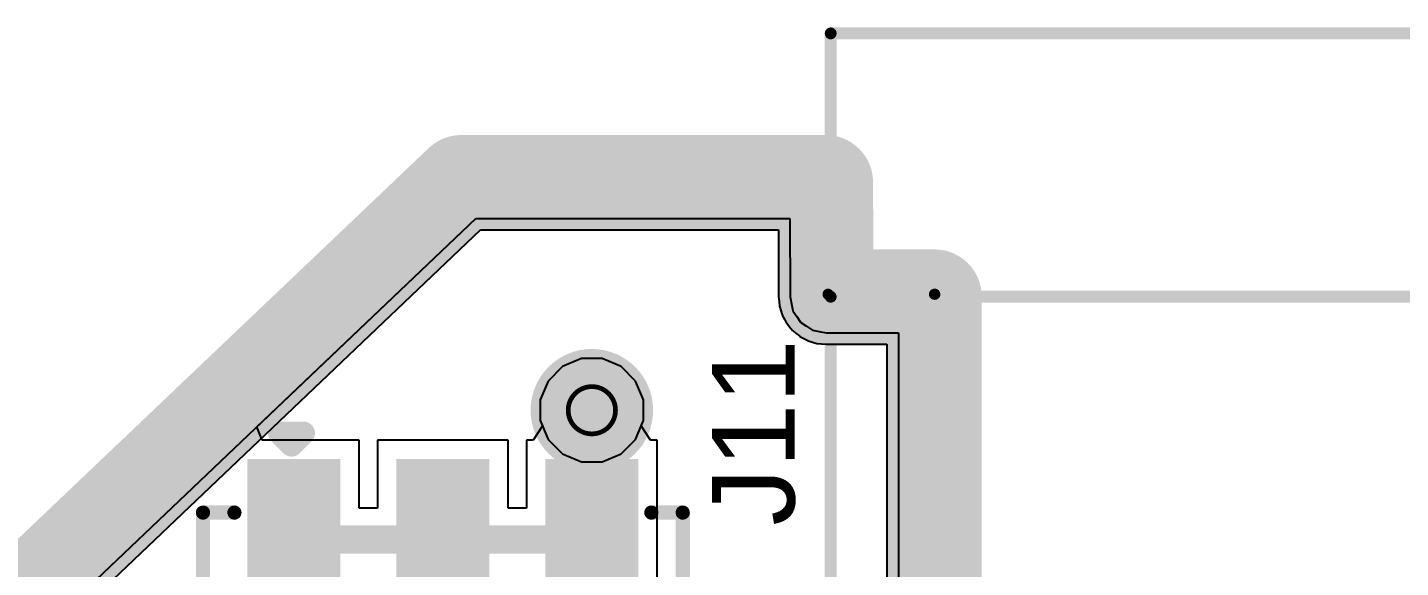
# Model space of a CAD drawing. Header units: inches. Extents: x -30 to 282, y -86 to 78.
# Drawn here: x -4.66 to 10.09, y -4.14 to 1.66 of the extents above; entities that cross this region are included whole.
import ezdxf

# ---------------------------------------------------------------- set-up
doc = ezdxf.new("R2010")
doc.units = ezdxf.units.IN
for name, color, linetype in [('Board Outline', 216, 'Continuous'), ('Bottom Layer', 5, 'Continuous'), ('Drill Drawing', 1, 'Continuous'), ('GND 01', 76, 'Continuous'), ('GND 02', 16, 'Continuous'), ('Mechanical 13', 56, 'Continuous'), ('PWR', 156, 'Continuous'), ('SIG 01', 90, 'Continuous'), ('Top Layer', 1, 'Continuous'), ('Top Overlay', 2, 'Continuous'), ('Top Paste', 8, 'Continuous'), ('Top Solder', 216, 'Continuous'), ('Via Holes', 16, 'Continuous')]:
    doc.layers.add(name, color=color, linetype=linetype)
doc.styles.add('Arial', font='', dxfattribs={"height": 0.2})
doc.styles.get('Arial').set_extended_font_data('Arial')

# ---------------------------------------------------------------- blocks, each defined once
blk = doc.blocks.new('MHP5050RGBDT_16')
at = {"layer": 'Top Layer'}
for points in [[(-3.1000192, 2.0479512), (-1.4750288, 2.0479512), (-1.4750288, 1.1519408), (-3.1000192, 1.1519408)], [(1.47502626, 2.04795374), (3.10001666, 2.04795374), (3.10001666, 1.15194334), (1.47502626, 1.15194334)], [(-3.10002174, 0.4480052), (-1.47503134, 0.4480052), (-1.47503134, -0.4480052), (-3.10002174, -0.4480052)], [(1.47502626, 0.4480052), (3.10001666, 0.4480052), (3.10001666, -0.4480052), (1.47502626, -0.4480052)], [(-3.1000192, -1.1519408), (-1.4750288, -1.1519408), (-1.4750288, -2.0479512), (-3.1000192, -2.0479512)], [(1.47502626, -1.15194334), (3.10001666, -1.15194334), (3.10001666, -2.04795374), (1.47502626, -2.04795374)]]:
    blk.add_hatch(color=1, dxfattribs=at).paths.add_polyline_path(points)
at = {"layer": 'Top Paste'}
for points in [[(-3.1000192, 2.0479512), (-1.4750288, 2.0479512), (-1.4750288, 1.1519408), (-3.1000192, 1.1519408)], [(1.47502626, 2.04795374), (3.10001666, 2.04795374), (3.10001666, 1.15194334), (1.47502626, 1.15194334)], [(-3.10002174, 0.4480052), (-1.47503134, 0.4480052), (-1.47503134, -0.4480052), (-3.10002174, -0.4480052)], [(1.47502626, 0.4480052), (3.10001666, 0.4480052), (3.10001666, -0.4480052), (1.47502626, -0.4480052)], [(-3.1000192, -1.1519408), (-1.4750288, -1.1519408), (-1.4750288, -2.0479512), (-3.1000192, -2.0479512)], [(1.47502626, -1.15194334), (3.10001666, -1.15194334), (3.10001666, -2.04795374), (1.47502626, -2.04795374)]]:
    blk.add_hatch(color=8, dxfattribs=at).paths.add_polyline_path(points)
at = {"layer": 'Top Solder'}
for points in [[(-3.1508192, 2.0987512), (-1.4242288, 2.0987512), (-1.4242288, 1.1011408), (-3.1508192, 1.1011408)], [(1.42422626, 2.09875374), (3.15081666, 2.09875374), (3.15081666, 1.10114334), (1.42422626, 1.10114334)], [(-3.15082174, 0.4988051999999999), (-1.42423134, 0.4988051999999999), (-1.42423134, -0.4988051999999999), (-3.15082174, -0.4988051999999999)], [(1.42422626, 0.4988051999999999), (3.15081666, 0.4988051999999999), (3.15081666, -0.4988051999999999), (1.42422626, -0.4988051999999999)], [(-3.1508192, -1.1011408), (-1.4242288, -1.1011408), (-1.4242288, -2.0987512), (-3.1508192, -2.0987512)], [(1.42422626, -1.10114334), (3.15081666, -1.10114334), (3.15081666, -2.09875374), (1.42422626, -2.09875374)]]:
    blk.add_hatch(color=216, dxfattribs=at).paths.add_polyline_path(points)
at = {"layer": 'Top Overlay'}
for p, q in [((-2.576195, 2.576195), (-2.57619754, 2.238502)), ((-2.28600254, 2.57619754), (-2.576195, 2.576195)), ((-2.49669554, 2.238502), (-2.159, 2.576195)), ((-2.28600254, 2.57619754), (-2.28600254, 2.57619754)), ((-2.159, 2.576195), (-2.28600254, 2.57619754)), ((-2.57619754, 2.238502), (-2.49669554, 2.238502)), ((-2.54, 2.202307), (-2.57619754, 2.238502)), ((-2.57619754, 2.238502), (-2.54, 2.159)), ((-2.54, 2.159), (-2.54, 2.202307)), ((-2.54, 2.159), (-2.54, 2.159))]:
    blk.add_line(p, q, dxfattribs=at)
for points, const_width in [([(-2.576195, 2.576195), (-2.57619754, 2.238502)], 0.1524), ([(-2.576195, 2.576195), (2.576195, 2.576195)], 0.1524), ([(-2.23774254, 2.57556), (-2.57556254, 2.23774)], 0.1519936), ([(-2.23774254, 2.57556), (-2.20218254, 2.57556)], 0.1519936), ([(2.576195, 2.576195), (2.57619246, 2.238502)], 0.1524), ([(3.42899746, 1.7526), (3.302, 1.6256)], 0.2499995), ([(3.42899746, 1.7526), (3.429, 1.4986)], 0.2499995), ([(3.302, 1.6256), (3.429, 1.4986)], 0.2499995), ([(-2.57619754, -2.238502), (-2.576195, -2.576195)], 0.1524), ([(2.57619246, -2.238502), (2.576195, -2.576195)], 0.1524), ([(-2.576195, -2.576195), (2.576195, -2.576195)], 0.1524)]:
    blk.add_lwpolyline(points, dxfattribs=dict(at, const_width=const_width))
for points, const_width in [([(-2.614295, 2.576195, 1), (-2.538095, 2.576195, 1)], 0.0762), ([(-2.614295, 2.576195, 1), (-2.538095, 2.576195, 1)], 0.0762), ([(-2.27574094, 2.57556, 1), (-2.19974414, 2.57556, 1)], 0.0759968), ([(-2.27574094, 2.57556, 1), (-2.19974414, 2.57556, 1)], 0.0759968), ([(-2.24018094, 2.57556, 1), (-2.16418414, 2.57556, 1)], 0.0759968), ([(2.538095, 2.576195, 1), (2.614295, 2.576195, 1)], 0.0762), ([(2.538095, 2.576195, 1), (2.614295, 2.576195, 1)], 0.0762), ([(-2.61429754, 2.238502, 1), (-2.53809754, 2.238502, 1)], 0.0762), ([(-2.61356094, 2.23774, 1), (-2.53756414, 2.23774, 1)], 0.0759968), ([(2.53809246, 2.238502, 1), (2.61429246, 2.238502, 1)], 0.0762), ([(3.36649822, 1.7526, 1), (3.4914967, 1.7526, 1)], 0.12499848), ([(3.36649822, 1.7526, 1), (3.4914967, 1.7526, 1)], 0.12499848), ([(3.23950076, 1.6256, 1), (3.36449924, 1.6256, 1)], 0.12499848), ([(3.23950076, 1.6256, 1), (3.36449924, 1.6256, 1)], 0.12499848), ([(3.36650076, 1.4986, 1), (3.49149924, 1.4986, 1)], 0.12499848), ([(3.36650076, 1.4986, 1), (3.49149924, 1.4986, 1)], 0.12499848), ([(-2.61429754, -2.238502, 1), (-2.53809754, -2.238502, 1)], 0.0762), ([(2.53809246, -2.238502, 1), (2.61429246, -2.238502, 1)], 0.0762), ([(-2.614295, -2.576195, 1), (-2.538095, -2.576195, 1)], 0.0762), ([(-2.614295, -2.576195, 1), (-2.538095, -2.576195, 1)], 0.0762), ([(2.538095, -2.576195, 1), (2.614295, -2.576195, 1)], 0.0762), ([(2.538095, -2.576195, 1), (2.614295, -2.576195, 1)], 0.0762)]:
    blk.add_lwpolyline(points, format="xyb", close=True, dxfattribs=dict(at, const_width=const_width))
at = {"layer": 'Top Overlay', "style": 'Arial'}
blk.add_text('1', height=0.499999, dxfattribs=at).set_placement((1.04139492, 1.34620254))
blk = doc.blocks.new('RC01835_108')
at = {"layer": 'Mechanical 13', "const_width": 0.11999976}
for points in [[(-8.1279873, 9.01020042), (-6.9823203, 9.01020042)], [(-6.9849873, -0.37990018), (-6.9849873, 9.01020042)]]:
    blk.add_lwpolyline(points, dxfattribs=at)
at = {"layer": 'Mechanical 13', "const_width": 0.05999988}
for points in [[(-8.157987239999999, 9.01020042, 1), (-8.09798736, 9.01020042, 1)], [(-7.01498724, 9.01020042, 1), (-6.95498736, 9.01020042, 1)], [(-7.012320239999999, 9.01020042, 1), (-6.95232036, 9.01020042, 1)]]:
    blk.add_lwpolyline(points, format="xyb", close=True, dxfattribs=at)
at = {"layer": 'Top Overlay', "const_width": 0.127}
for points in [[(-8.0999965, 5.5260367), (-8.0999965, 11.8109873)], [(-8.0999965, 11.8109873), (8.100021899999998, 11.8109873)], [(-8.0999965, 8.9836879), (8.1280127, 8.9836879)]]:
    blk.add_lwpolyline(points, dxfattribs=at)
at = {"layer": 'Top Overlay', "const_width": 0.0635}
for points in [[(-8.131746499999998, 11.8109873, 1), (-8.0682465, 11.8109873, 1)], [(-8.131746499999998, 11.8109873, 1), (-8.0682465, 11.8109873, 1)], [(-8.131746499999998, 8.9836879, 1), (-8.0682465, 8.9836879, 1)]]:
    blk.add_lwpolyline(points, format="xyb", close=True, dxfattribs=at)

msp = doc.modelspace()

# ---------------------------------------------------------------- hatches: boundary and pattern name
at = {"layer": 'Bottom Layer'}
h = msp.add_hatch(color=5, dxfattribs=at)
edge = h.paths.add_edge_path()
edge.add_arc((1.4009497, -2.44707918), 0.2999994, 0, 360)
at = {"layer": 'GND 01'}
h = msp.add_hatch(color=76, dxfattribs=at)
edge = h.paths.add_edge_path()
edge.add_arc((1.4009497, -2.44707918), 0.6579997, 0, 360)
at = {"layer": 'GND 02'}
h = msp.add_hatch(color=16, dxfattribs=at)
edge = h.paths.add_edge_path()
edge.add_arc((1.4009497, -2.44707918), 0.6579997, 0, 360)
at = {"layer": 'PWR'}
h = msp.add_hatch(color=156, dxfattribs=at)
edge = h.paths.add_edge_path()
edge.add_arc((1.4009497, -2.44707918), 0.2999994, 0, 360)
at = {"layer": 'SIG 01'}
h = msp.add_hatch(color=90, dxfattribs=at)
edge = h.paths.add_edge_path()
edge.add_arc((1.4009497, -2.44707918), 0.2999994, 0, 360)
at = {"layer": 'Top Layer'}
h = msp.add_hatch(color=1, dxfattribs=at)
edge = h.paths.add_edge_path()
edge.add_arc((1.4009497, -2.44707918), 0.2999994, 0, 360)
at = {"layer": 'Via Holes'}
h = msp.add_hatch(color=7, dxfattribs=at)
edge = h.paths.add_edge_path()
edge.add_arc((1.4009497, -2.44707918), 0.1499997, 0, 360)

# ---------------------------------------------------------------- linework, layer by layer
at = {"layer": 'Board Outline', "const_width": 0.254}
for points in [[(-17.29285086, -16.4464492), (0, 0)], [(0, 0), (3.91315702, 0)], [(3.91315702, 0), (3.917569, -1.22825002)], [(3.917569, -1.22825002), (5.081016, -1.22831098)], [(5.081016, -10.59301158), (5.081016, -1.22831098)]]:
    msp.add_lwpolyline(points, dxfattribs=at)
at = {"layer": 'Board Outline', "const_width": 0.127}
for points in [[(-0.0635, 0, 1), (0.0635, 0, 1)], [(-0.0635, 0, 1), (0.0635, 0, 1)], [(3.84965702, 0, 1), (3.976657019999999, 0, 1)], [(3.84965702, 0, 1), (3.976657019999999, 0, 1)], [(3.854069, -1.22825002, 1), (3.981069, -1.22825002, 1)], [(3.854069, -1.22825002, 1), (3.981069, -1.22825002, 1)], [(5.017516, -1.22831098, 1), (5.144515999999999, -1.22831098, 1)], [(5.017516, -1.22831098, 1), (5.144515999999999, -1.22831098, 1)]]:
    msp.add_lwpolyline(points, format="xyb", close=True, dxfattribs=at)
at = {"layer": 'Bottom Layer'}
for p, q in [((-17.02514756, -16.72792946), (0.15522194, -0.38845236)), ((0.15522194, -0.38845236), (3.526096579999999, -0.38845236)), ((3.526096579999999, -0.38845236), (3.52911918, -1.22963178)), ((3.52911918, -1.22963178), (3.54403406, -1.30323082)), ((3.54403406, -1.30323082), (3.558679699999999, -1.37687812)), ((3.558679699999999, -1.37687812), (3.55908102, -1.37747756)), ((3.55908102, -1.37747756), (3.55922326, -1.37818368)), ((3.55922326, -1.37818368), (3.60117136, -1.44047718)), ((3.60117136, -1.44047718), (3.6428807, -1.50290784)), ((3.6428807, -1.50290784), (3.643480139999999, -1.50330916)), ((3.643480139999999, -1.50330916), (3.643884, -1.5039086)), ((3.643884, -1.5039086), (3.70654072, -1.54544776)), ((3.70654072, -1.54544776), (3.768905339999999, -1.58712408)), ((3.768905339999999, -1.58712408), (3.769613999999999, -1.58726632)), ((3.769613999999999, -1.58726632), (3.77021344, -1.58766256)), ((3.77021344, -1.58766256), (3.84382264, -1.60203134)), ((3.84382264, -1.60203134), (3.91756138, -1.61670238)), ((3.91756138, -1.61670238), (4.69256364, -1.61674302)), ((4.69256364, -1.61674302), (4.69256364, -4.70610946)), ((1.2907518, -1.89307978), (1.08713524, -1.97742048)), ((1.5111476, -1.89307978), (1.2907518, -1.89307978)), ((1.71476416, -1.97742048), (1.5111476, -1.89307978)), ((1.08713524, -1.97742048), (0.931291, -2.13326472)), ((1.8706084, -2.13326472), (1.71476416, -1.97742048)), ((0.931291, -2.13326472), (0.8469502999999999, -2.33688128)), ((1.9549491, -2.33688128), (1.8706084, -2.13326472)), ((0.8469502999999999, -2.33688128), (0.8469502999999999, -2.55727708)), ((1.9549491, -2.55727708), (1.9549491, -2.33688128)), ((0.8469502999999999, -2.55727708), (0.931291, -2.76089364)), ((1.8706084, -2.76089364), (1.9549491, -2.55727708)), ((0.931291, -2.76089364), (1.08713524, -2.91673788)), ((1.71476416, -2.91673788), (1.8706084, -2.76089364)), ((1.08713524, -2.91673788), (1.2907518, -3.00107858)), ((1.5111476, -3.00107858), (1.71476416, -2.91673788)), ((1.2907518, -3.00107858), (1.5111476, -3.00107858))]:
    msp.add_line(p, q, dxfattribs=at)
at = {"layer": 'Drill Drawing'}
for points, const_width in [([(1.6549497, -2.44707918, 1), (1.1469497, -2.44707918, 1)], 0.0508), ([(1.1342497, -2.44707918, 1), (1.1596497, -2.44707918, 1)], 0.0254), ([(1.6422497, -2.44707918, 1), (1.6676497, -2.44707918, 1)], 0.0254)]:
    msp.add_lwpolyline(points, format="xyb", close=True, dxfattribs=dict(at, const_width=const_width))
at = {"layer": 'GND 01'}
for p, q in [((-16.94106848, -16.81633924), (0.20397724, -0.51045872)), ((0.20397724, -0.51045872), (3.4045271, -0.51045872)), ((3.4045271, -0.51045872), (3.40711282, -1.2300839)), ((3.40711282, -1.2300839), (3.4121217, -1.2791186)), ((3.4121217, -1.2791186), (3.41691468, -1.3278104)), ((3.41691468, -1.3278104), (3.41718646, -1.32870194)), ((3.41718646, -1.32870194), (3.41728044, -1.32963412)), ((3.41728044, -1.32963412), (3.43175844, -1.37675112)), ((3.43175844, -1.37675112), (3.44595704, -1.4235684)), ((3.44595704, -1.4235684), (3.44639392, -1.42438882)), ((3.44639392, -1.42438882), (3.44667078, -1.42528544)), ((3.44667078, -1.42528544), (3.4700083, -1.46856958)), ((3.4700083, -1.46856958), (3.4931223, -1.51182324)), ((3.4931223, -1.51182324), (3.49371666, -1.51254714)), ((3.49371666, -1.51254714), (3.49415862, -1.51336756)), ((3.49415862, -1.51336756), (3.52541078, -1.55117038)), ((3.52541078, -1.55117038), (3.55660198, -1.58918148)), ((3.55660198, -1.58918148), (3.55732334, -1.5897733)), ((3.55732334, -1.5897733), (3.5579177, -1.59049212)), ((3.5579177, -1.59049212), (3.59590848, -1.62144202)), ((3.59590848, -1.62144202), (3.63395006, -1.65266624)), ((3.63395006, -1.65266624), (3.63477556, -1.6531082)), ((3.63477556, -1.6531082), (3.63549946, -1.65369748)), ((3.63549946, -1.65369748), (3.6788979, -1.67669464)), ((3.6788979, -1.67669464), (3.722199819999999, -1.69984166)), ((3.722199819999999, -1.69984166), (3.7230939, -1.70011344)), ((3.7230939, -1.70011344), (3.7239194, -1.70055032)), ((3.7239194, -1.70055032), (3.7708205, -1.71459144)), ((3.7708205, -1.71459144), (3.81795782, -1.72889418)), ((3.81795782, -1.72889418), (3.818892539999999, -1.72898562)), ((3.818892539999999, -1.72898562), (3.81978154, -1.72925232)), ((3.81978154, -1.72925232), (3.86854954, -1.7338802)), ((3.86854954, -1.7338802), (3.91754106, -1.73870874)), ((3.91754106, -1.73870874), (4.57055728, -1.73874176)), ((4.57055728, -1.73874176), (4.57055728, -10.59301158))]:
    msp.add_line(p, q, dxfattribs=at)
at = {"layer": 'GND 01', "const_width": 1.016}
for points in [[(-17.29285086, -16.44645174), (0, 0)], [(0, 0), (3.91315702, 0)], [(3.91315702, 0), (3.917569, -1.22825002)], [(3.917569, -1.22825002), (5.081016, -1.22831098)], [(5.081016, -10.59301158), (5.081016, -1.22831098)]]:
    msp.add_lwpolyline(points, dxfattribs=at)
at = {"layer": 'GND 01', "const_width": 0.508}
for points in [[(-0.254, 0, 1), (0.254, 0, 1)], [(-0.254, 0, 1), (0.254, 0, 1)], [(3.65915702, 0, 1), (4.167157019999999, 0, 1)], [(3.65915702, 0, 1), (4.167157019999999, 0, 1)], [(3.663569, -1.22825002, 1), (4.171569, -1.22825002, 1)], [(3.663569, -1.22825002, 1), (4.171569, -1.22825002, 1)], [(4.827016, -1.22831098, 1), (5.335016, -1.22831098, 1)], [(4.827016, -1.22831098, 1), (5.335016, -1.22831098, 1)]]:
    msp.add_lwpolyline(points, format="xyb", close=True, dxfattribs=at)
at = {"layer": 'GND 02'}
for p, q in [((-16.94106848, -16.81633924), (0.20397724, -0.51045872)), ((0.20397724, -0.51045872), (3.4045271, -0.51045872)), ((3.4045271, -0.51045872), (3.40711282, -1.2300839)), ((3.40711282, -1.2300839), (3.4121217, -1.2791186)), ((3.4121217, -1.2791186), (3.41691468, -1.3278104)), ((3.41691468, -1.3278104), (3.41718646, -1.32870194)), ((3.41718646, -1.32870194), (3.41728044, -1.32963412)), ((3.41728044, -1.32963412), (3.43175844, -1.37675112)), ((3.43175844, -1.37675112), (3.44595704, -1.4235684)), ((3.44595704, -1.4235684), (3.44639392, -1.42438882)), ((3.44639392, -1.42438882), (3.44667078, -1.42528544)), ((3.44667078, -1.42528544), (3.4700083, -1.46856958)), ((3.4700083, -1.46856958), (3.4931223, -1.51182324)), ((3.4931223, -1.51182324), (3.49371666, -1.51254714)), ((3.49371666, -1.51254714), (3.49415862, -1.51336756)), ((3.49415862, -1.51336756), (3.52541078, -1.55117038)), ((3.52541078, -1.55117038), (3.55660198, -1.58918148)), ((3.55660198, -1.58918148), (3.55732334, -1.5897733)), ((3.55732334, -1.5897733), (3.5579177, -1.59049212)), ((3.5579177, -1.59049212), (3.59590848, -1.62144202)), ((3.59590848, -1.62144202), (3.63395006, -1.65266624)), ((3.63395006, -1.65266624), (3.63477556, -1.6531082)), ((3.63477556, -1.6531082), (3.63549946, -1.65369748)), ((3.63549946, -1.65369748), (3.6788979, -1.67669464)), ((3.6788979, -1.67669464), (3.722199819999999, -1.69984166)), ((3.722199819999999, -1.69984166), (3.7230939, -1.70011344)), ((3.7230939, -1.70011344), (3.7239194, -1.70055032)), ((3.7239194, -1.70055032), (3.7708205, -1.71459144)), ((3.7708205, -1.71459144), (3.81795782, -1.72889418)), ((3.81795782, -1.72889418), (3.818892539999999, -1.72898562)), ((3.818892539999999, -1.72898562), (3.81978154, -1.72925232)), ((3.81978154, -1.72925232), (3.86854954, -1.7338802)), ((3.86854954, -1.7338802), (3.91754106, -1.73870874)), ((3.91754106, -1.73870874), (4.57055728, -1.73874176)), ((4.57055728, -1.73874176), (4.57055728, -10.59301158))]:
    msp.add_line(p, q, dxfattribs=at)
at = {"layer": 'GND 02', "const_width": 1.016}
for points in [[(-17.29285086, -16.44645174), (0, 0)], [(0, 0), (3.91315702, 0)], [(3.91315702, 0), (3.917569, -1.22825002)], [(3.917569, -1.22825002), (5.081016, -1.22831098)], [(5.081016, -10.59301158), (5.081016, -1.22831098)]]:
    msp.add_lwpolyline(points, dxfattribs=at)
at = {"layer": 'GND 02', "const_width": 0.508}
for points in [[(-0.254, 0, 1), (0.254, 0, 1)], [(-0.254, 0, 1), (0.254, 0, 1)], [(3.65915702, 0, 1), (4.167157019999999, 0, 1)], [(3.65915702, 0, 1), (4.167157019999999, 0, 1)], [(3.663569, -1.22825002, 1), (4.171569, -1.22825002, 1)], [(3.663569, -1.22825002, 1), (4.171569, -1.22825002, 1)], [(4.827016, -1.22831098, 1), (5.335016, -1.22831098, 1)], [(4.827016, -1.22831098, 1), (5.335016, -1.22831098, 1)]]:
    msp.add_lwpolyline(points, format="xyb", close=True, dxfattribs=at)
at = {"layer": 'PWR'}
for p, q in [((-17.02514756, -16.72792946), (0.15522194, -0.38845236)), ((0.15522194, -0.38845236), (3.526096579999999, -0.38845236)), ((3.526096579999999, -0.38845236), (3.52911918, -1.22963178)), ((3.52911918, -1.22963178), (3.54403406, -1.30323082)), ((3.54403406, -1.30323082), (3.558679699999999, -1.37687812)), ((3.558679699999999, -1.37687812), (3.55908102, -1.37747756)), ((3.55908102, -1.37747756), (3.55922326, -1.37818368)), ((3.55922326, -1.37818368), (3.60117136, -1.44047718)), ((3.60117136, -1.44047718), (3.6428807, -1.50290784)), ((3.6428807, -1.50290784), (3.643480139999999, -1.50330916)), ((3.643480139999999, -1.50330916), (3.643884, -1.5039086)), ((3.643884, -1.5039086), (3.70654072, -1.54544776)), ((3.70654072, -1.54544776), (3.768905339999999, -1.58712408)), ((3.768905339999999, -1.58712408), (3.769613999999999, -1.58726632)), ((3.769613999999999, -1.58726632), (3.77021344, -1.58766256)), ((3.77021344, -1.58766256), (3.84382264, -1.60203134)), ((3.84382264, -1.60203134), (3.91756138, -1.61670238)), ((3.91756138, -1.61670238), (4.69256364, -1.61674302)), ((4.69256364, -1.61674302), (4.69256364, -4.63973418))]:
    msp.add_line(p, q, dxfattribs=at)
at = {"layer": 'SIG 01'}
for p, q in [((-11.3589435, -11.33905784), (0.15522194, -0.38845236)), ((0.15522194, -0.38845236), (3.526096579999999, -0.38845236)), ((3.526096579999999, -0.38845236), (3.52911918, -1.22963178)), ((3.52911918, -1.22963178), (3.54403406, -1.30323082)), ((3.54403406, -1.30323082), (3.558679699999999, -1.37687812)), ((3.558679699999999, -1.37687812), (3.55908102, -1.37747756)), ((3.55908102, -1.37747756), (3.55922326, -1.37818368)), ((3.55922326, -1.37818368), (3.60117136, -1.44047718)), ((3.60117136, -1.44047718), (3.6428807, -1.50290784)), ((3.6428807, -1.50290784), (3.643480139999999, -1.50330916)), ((3.643480139999999, -1.50330916), (3.643884, -1.5039086)), ((3.643884, -1.5039086), (3.70654072, -1.54544776)), ((3.70654072, -1.54544776), (3.768905339999999, -1.58712408)), ((3.768905339999999, -1.58712408), (3.769613999999999, -1.58726632)), ((3.769613999999999, -1.58726632), (3.77021344, -1.58766256)), ((3.77021344, -1.58766256), (3.84382264, -1.60203134)), ((3.84382264, -1.60203134), (3.91756138, -1.61670238)), ((3.91756138, -1.61670238), (4.69256364, -1.61674302)), ((4.69256364, -1.61674302), (4.69256364, -4.63973418)), ((1.2907518, -1.89307978), (1.08713524, -1.97742048)), ((1.5111476, -1.89307978), (1.2907518, -1.89307978)), ((1.71476416, -1.97742048), (1.5111476, -1.89307978)), ((1.08713524, -1.97742048), (0.931291, -2.13326472)), ((1.8706084, -2.13326472), (1.71476416, -1.97742048)), ((0.931291, -2.13326472), (0.8469502999999999, -2.33688128)), ((1.9549491, -2.33688128), (1.8706084, -2.13326472)), ((0.8469502999999999, -2.33688128), (0.8469502999999999, -2.55727708)), ((1.9549491, -2.55727708), (1.9549491, -2.33688128)), ((0.8469502999999999, -2.55727708), (0.931291, -2.76089364)), ((1.8706084, -2.76089364), (1.9549491, -2.55727708)), ((0.931291, -2.76089364), (1.08713524, -2.91673788)), ((1.71476416, -2.91673788), (1.8706084, -2.76089364)), ((1.08713524, -2.91673788), (1.2907518, -3.00107858)), ((1.5111476, -3.00107858), (1.71476416, -2.91673788)), ((1.2907518, -3.00107858), (1.5111476, -3.00107858))]:
    msp.add_line(p, q, dxfattribs=at)
at = {"layer": 'Top Layer'}
for p, q in [((-2.1979636, -2.6264616), (0.15522194, -0.38845236)), ((0.15522194, -0.38845236), (3.526096579999999, -0.38845236)), ((3.526096579999999, -0.38845236), (3.52911918, -1.22963178)), ((3.52911918, -1.22963178), (3.54403406, -1.30323082)), ((3.54403406, -1.30323082), (3.558679699999999, -1.37687812)), ((3.558679699999999, -1.37687812), (3.55908102, -1.37747756)), ((3.55908102, -1.37747756), (3.55922326, -1.37818368)), ((3.55922326, -1.37818368), (3.60117136, -1.44047718)), ((3.60117136, -1.44047718), (3.6428807, -1.50290784)), ((3.6428807, -1.50290784), (3.643480139999999, -1.50330916)), ((3.643480139999999, -1.50330916), (3.643884, -1.5039086)), ((3.643884, -1.5039086), (3.70654072, -1.54544776)), ((3.70654072, -1.54544776), (3.768905339999999, -1.58712408)), ((3.768905339999999, -1.58712408), (3.769613999999999, -1.58726632)), ((3.769613999999999, -1.58726632), (3.77021344, -1.58766256)), ((3.77021344, -1.58766256), (3.84382264, -1.60203134)), ((3.84382264, -1.60203134), (3.91756138, -1.61670238)), ((3.91756138, -1.61670238), (4.69256364, -1.61674302)), ((4.69256364, -1.61674302), (4.69256364, -4.70610946)), ((1.2907518, -1.89307978), (1.08713524, -1.97742048)), ((1.5111476, -1.89307978), (1.2907518, -1.89307978)), ((1.71476416, -1.97742048), (1.5111476, -1.89307978)), ((1.08713524, -1.97742048), (0.931291, -2.13326472)), ((1.8706084, -2.13326472), (1.71476416, -1.97742048)), ((0.931291, -2.13326472), (0.8469502999999999, -2.33688128)), ((1.9549491, -2.33688128), (1.8706084, -2.13326472)), ((0.8469502999999999, -2.33688128), (0.8469502999999999, -2.55727708)), ((1.9549491, -2.55727708), (1.9549491, -2.33688128)), ((-2.14141304, -2.76798278), (-2.1979636, -2.6264616)), ((0.87110062, -2.61558024), (0.76926948, -2.76798278)), ((0.8469502999999999, -2.55727708), (0.87110062, -2.61558024)), ((1.93079878, -2.61558024), (1.9549491, -2.55727708)), ((2.03262992, -2.76798278), (1.93079878, -2.61558024)), ((-1.09694218, -2.76798278), (-2.14141304, -2.76798278)), ((-1.09694218, -3.4978086), (-1.09694218, -2.76798278)), ((0.50300636, -2.76798278), (-0.9010040399999999, -2.76798278)), ((-0.9010040399999999, -2.76798278), (-0.9010040399999999, -3.4978086)), ((0.50300636, -3.4978086), (0.50300636, -2.76798278)), ((0.76926948, -2.76798278), (0.6989445, -2.76798278)), ((0.6989445, -2.76798278), (0.6989445, -3.4978086)), ((2.1029549, -2.76798278), (2.03262992, -2.76798278)), ((2.1029549, -4.90097318), (2.1029549, -2.76798278)), ((-0.9010040399999999, -3.4978086), (-1.09694218, -3.4978086)), ((0.6989445, -3.4978086), (0.50300636, -3.4978086))]:
    msp.add_line(p, q, dxfattribs=at)
at = {"layer": 'Top Layer', "const_width": 0.3048}
for points in [[(1.4009497, -3.83447798), (1.4009497, -2.44707918)], [(-1.79914804, -3.83467864), (-1.79894738, -3.83447798)], [(-1.79914804, -6.12179878), (-1.79914804, -3.83467864)], [(-1.79894738, -3.83447798), (-0.19899884, -3.83447798)], [(-0.19899884, -3.83447798), (1.4009497, -3.83447798)]]:
    msp.add_lwpolyline(points, dxfattribs=at)
at = {"layer": 'Top Layer', "const_width": 0.1524}
for points in [[(1.3247497, -2.44707918, 1), (1.4771497, -2.44707918, 1)], [(-1.87534804, -3.83467864, 1), (-1.72294804, -3.83467864, 1)], [(-1.87534804, -3.83467864, 1), (-1.72294804, -3.83467864, 1)], [(-1.87514738, -3.83447798, 1), (-1.72274738, -3.83447798, 1)], [(-1.87514738, -3.83447798, 1), (-1.72274738, -3.83447798, 1)], [(-0.27519884, -3.83447798, 1), (-0.12279884, -3.83447798, 1)], [(-0.27519884, -3.83447798, 1), (-0.12279884, -3.83447798, 1)], [(1.3247497, -3.83447798, 1), (1.4771497, -3.83447798, 1)], [(1.3247497, -3.83447798, 1), (1.4771497, -3.83447798, 1)]]:
    msp.add_lwpolyline(points, format="xyb", close=True, dxfattribs=at)

# ---------------------------------------------------------------- block references
msp.add_blockref('RC01835_108', (12.0660033, -10.21199888))
at = {"rotation": 90}
msp.add_blockref('MHP5050RGBDT_16', (-0.19899884, -6.12199944), dxfattribs=at)

# ---------------------------------------------------------------- texts
at = {"layer": 'Top Overlay', "style": 'Arial'}
msp.add_text('J11', height=0.889, rotation=90, dxfattribs=at).set_placement((3.57881936, -3.68715036))

doc.saveas('drawing.dxf')
